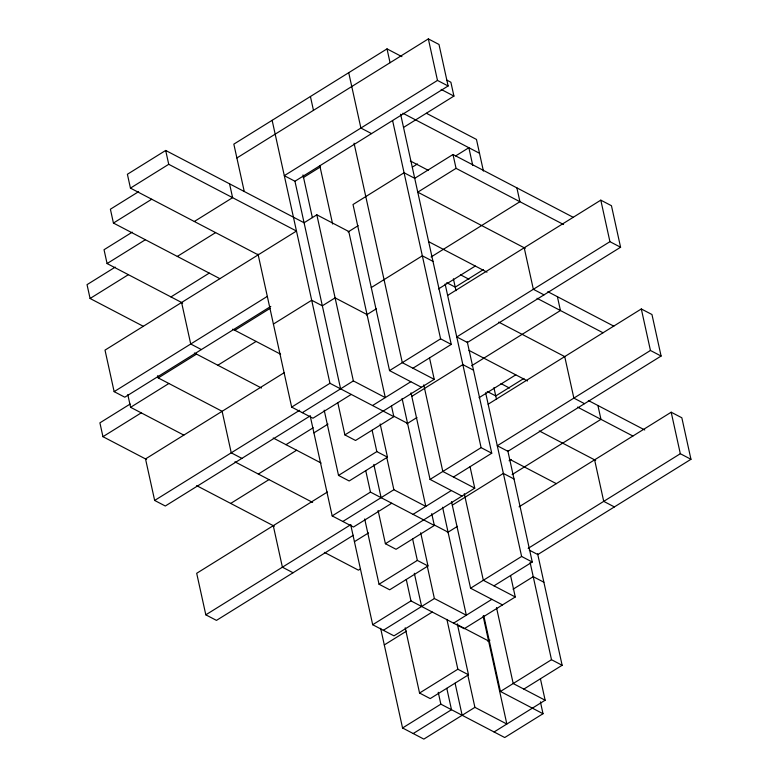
<?xml version="1.0" encoding="UTF-8"?>
<svg xmlns="http://www.w3.org/2000/svg" width="778" height="778" viewBox="0 0 778 778"><rect width="100%" height="100%" fill="white"/><g stroke="black" fill="none" stroke-linecap="round" stroke-linejoin="round"><path stroke-width="1.17" d="M316.841 214.825L353.358 380.909L385.295 397.597L348.777 231.513L316.841 214.825L304.081 222.761L165.685 150.455L127.398 174.272L130.441 188.12L258.189 254.863M130.441 188.12L168.729 164.304L296.476 231.047L105.011 350.119L114.142 391.645L124.791 397.198L270.812 306.386M138.61 191.67L110.398 209.214L113.432 223.053L219.892 278.67M401.915 56.658L387.016 48.878L233.838 144.134L244.185 191.194M113.432 223.053L151.729 199.236M236.882 157.973L428.347 38.9L438.996 44.463L448.118 85.979L294.95 181.245L284.301 175.682L437.479 80.426L448.118 85.979M132.25 232.165L104.038 249.719L107.082 263.557L182.665 303.041M107.082 263.557L145.369 239.741M115.251 267.107L87.039 284.651L90.083 298.489L143.308 326.303M194.315 221.487L232.603 197.67L229.559 183.832M90.083 298.489L128.37 274.683M303.216 177.637L320.341 166.988M177.306 256.429L215.603 232.612M403.539 127.427L453.924 96.083L450.88 82.244L446.63 80.017M170.956 296.924L209.243 273.107M412.408 167.085L417.446 163.954M573.308 217.354L453.01 154.501L414.723 178.318L404.074 172.755L353.017 204.517L389.535 370.6L421.472 387.288M455.587 155.97L468.862 147.713L472.771 165.51M348.106 231.932L358.181 225.659M563.573 224.521L456.054 168.349L417.767 192.166L525.286 248.338M114.142 391.645L267.311 296.379M157.73 375.618L158.245 377.933L196.533 354.116M234.83 330.3L270.092 308.36M130.14 404.045L99.905 422.843L102.949 436.682L146.595 459.487M127.806 394.621L130.597 407.302L168.884 383.486M273.399 324.066L311.696 300.25L322.335 305.812L335.104 297.867L367.041 314.555M102.949 436.682L141.236 412.865M217.821 365.242L256.118 341.425M371.281 287.559L422.337 255.806L432.976 261.359M431.09 256.964L519.928 201.716L516.884 187.877M366.37 314.973L376.445 308.71M284.408 372.565L145.525 458.932L154.657 500.449L165.306 506.011L310.305 415.831M438.52 288.901L475.28 266.037M483.449 269.587L455.237 287.131L446.718 282.686M447.632 295.407L600.801 200.15L611.45 205.713L620.581 247.239L467.413 342.495L456.764 336.932L609.933 241.676L620.581 247.239M258.014 254.066L291.662 407.108L329.95 383.291L393.824 416.658L355.536 440.474L344.887 434.912L337.846 402.887M154.657 500.449L299.656 410.269M302.302 412.671L353.358 380.909M351.238 394.417L312.951 418.224L291.662 407.108M389.535 370.6L440.591 338.848L451.24 344.411L412.943 368.218M285.983 444.676L313.194 427.754M313.913 432.869L328.024 424.098M258.345 474.045L296.632 450.229M372.536 405.533L410.823 381.726M230.696 503.424L268.984 479.608M344.887 434.912L434.231 379.343L429.544 357.997M411.795 396.362L462.852 364.61L473.491 370.172M471.604 365.777L560.442 310.529L557.398 296.69M406.884 423.786L416.959 417.514M338.527 475.416L376.824 451.6L387.463 457.163L349.176 480.979L338.527 475.416L324.183 410.171M327.392 492.017L196.688 573.298L205.82 614.824L216.469 620.387L353.3 535.283M479.034 397.704L515.795 374.84M523.964 378.4L495.751 395.944L487.232 391.49M488.146 404.22L641.315 308.963L651.964 314.526L661.096 356.042L507.927 451.308L497.278 445.745L650.447 350.479L661.096 356.042M310.266 416.259L332.177 515.911L370.464 492.104L434.338 525.471L396.051 549.287L385.402 543.725L378.098 510.504M342.816 521.474L393.872 489.722L425.809 506.41L402.08 398.453M205.82 614.824L350.82 524.644M391.762 503.22L353.465 527.037L332.177 515.911M411.008 392.812L430.049 479.413L481.105 447.651L491.754 453.214L453.457 477.031M354.428 541.683L368.539 532.911M413.05 514.346L451.337 490.529M509.075 460.751L511.117 459.477M385.402 543.725L474.755 488.156L470.058 466.8M452.31 505.175L503.366 473.423L514.005 478.985M360.457 568.913L358.444 570.167L324.377 552.37M512.119 474.59L600.956 419.342L597.912 405.503M447.399 532.599L457.474 526.327M379.042 584.229L417.339 560.413L427.988 565.976L389.69 589.792L379.042 584.229L364.697 518.975M519.043 506.838L671.19 412.214L681.839 417.776L690.961 459.292L537.793 554.558L529.273 550.104M350.781 525.072L372.691 624.724L410.979 600.908L464.213 628.721L515.269 596.969L510.572 575.613M383.33 630.287L434.387 598.535L466.323 615.223L442.594 507.266M528.165 548.354L680.322 453.73L690.961 459.292M432.276 612.033L393.979 635.85L372.691 624.724M451.522 501.615L470.564 588.217L521.62 556.465L532.269 562.027L493.972 585.844M384.303 644.933L406.466 631.143M453.564 623.159L491.852 599.342M513.081 589.209L533.231 576.673L543.88 582.236M487.913 641.403L489.926 640.158M419.556 693.033L457.853 669.226L468.502 674.789L430.205 698.595L419.556 693.033L405.212 627.788M380.646 628.323L402.557 727.975L440.854 704.158L504.728 737.534L543.015 713.718L540.409 701.853M413.206 733.537L451.493 709.721L446.805 688.365M483.109 616.079L506.848 724.036L474.911 707.348L423.845 739.1L402.557 727.975M483.741 615.544L500.439 691.467L551.495 659.715L562.134 665.278L523.847 689.094M494.079 731.972L545.135 700.219L540.438 678.863M441.155 89.412L453.924 96.083M426.432 113.296L476.467 139.437L483.42 171.072M402.858 113.228L479.511 153.276M371.534 133.612L360.895 128.049L348.719 72.685M410.346 160.958L428.445 170.411M547.819 291.682L613.823 326.167M543.997 294.862L533.348 289.299L524.216 247.783M428.445 241.559L486.989 272.154M537.024 298.295L603.028 332.78M460.44 274.78L468.959 279.224M498.727 322.111L564.731 356.596L573.863 398.112L584.511 403.675M588.333 400.495L644.758 429.971M468.959 350.372L527.503 380.967M577.539 407.108L632.893 436.03M500.954 383.583L509.473 388.037M539.251 430.915L595.666 460.401M434.231 379.343L402.304 362.665L354.048 143.191M614.377 506.925L603.728 501.363L594.606 459.837M509.473 459.185L556.309 483.653M232.7 329.182L280.605 354.214M393.717 416.133L407.555 423.368M474.755 488.156L442.818 471.468L423.777 384.867M201.376 349.575L190.727 344.012L181.595 302.486M194.403 352.998L261.476 388.037M430.049 479.413L461.986 496.092M158.245 377.933L222.119 411.299L231.241 452.825L241.89 458.388M273.214 437.995L321.12 463.027M434.231 524.946L448.07 532.181M515.269 596.969L483.333 580.281L464.291 493.68M130.597 407.302L183.822 435.116M234.917 461.811L312.63 502.413M470.564 588.217L502.5 604.905M196.63 485.628L274.342 526.229M457.717 624.86L488.584 640.984M545.135 700.219L513.198 683.531L496.51 607.608M293.053 572.754L282.404 567.191L273.273 525.675M500.439 691.467L543.015 713.718M671.19 412.214L680.322 453.73M641.315 308.963L650.447 350.479M600.801 200.15L609.933 241.676M428.347 38.9L437.479 80.426M453.01 154.501L456.054 168.349M537.617 553.761L562.134 665.278M493.923 387.639L496.529 399.503M507.752 450.511L532.269 562.027M530.1 562.436L551.495 659.715M485.628 392.754L521.62 556.465M453.409 278.825L456.015 290.69M467.238 341.707L491.754 453.214M445.113 283.941L481.105 447.651M387.016 48.878L390.05 62.717M400.631 114.259L451.24 344.411M392.598 120.561L440.591 338.848M457.279 623.771L468.502 674.789M467.86 675.314L474.911 707.348M431.732 513.606L434.338 525.471M446.903 619.395L457.853 669.226M455.101 683.249L462.142 715.283M420.684 532.755L427.988 565.976M427.346 566.501L434.387 598.535M391.48 405.98L393.824 416.658M412.641 539.057L417.339 560.413M310.422 96.501L313.466 110.35M414.324 573.26L421.627 606.47M380.16 423.942L387.463 457.163M386.569 456.511L393.872 489.722M438.247 692.294L440.854 704.158M319.846 165.899L332.624 224.025M406.291 579.561L410.979 600.908M372.127 430.244L376.824 451.6M373.81 464.447L381.113 497.667M302.992 174.943L312.377 217.646M365.767 470.748L370.464 492.104M294.95 181.245L340.599 388.854M272.135 120.318L329.95 383.291M165.685 150.455L168.729 164.304"/></g></svg>
